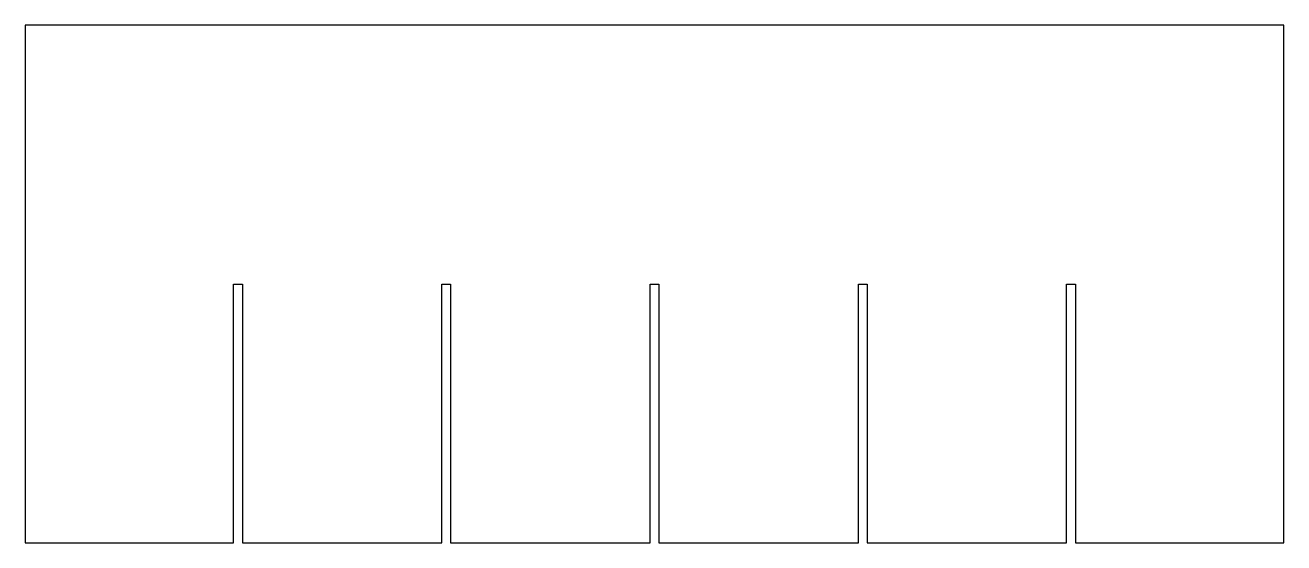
# Model space of a CAD drawing. Header units: metres. Extents: x 0 to 850, y 0 to 350.
import ezdxf

# ---------------------------------------------------------------- set-up
doc = ezdxf.new("R2010")
doc.units = ezdxf.units.M

msp = doc.modelspace()

# ---------------------------------------------------------------- linework, layer by layer
for p, q in [((850, 350), (0, 350)), ((0, 350), (0, 0)), ((850, 0), (850, 350)), ((140.667, 175), (146.667, 175)), ((140.667, 0), (140.667, 175)), ((146.667, 175), (146.667, 0)), ((281.333, 0), (281.333, 175)), ((281.333, 175), (287.333, 175)), ((287.333, 175), (287.333, 0)), ((422, 0), (422, 175)), ((422, 175), (428, 175)), ((428, 175), (428, 0)), ((562.667, 0), (562.667, 175)), ((562.667, 175), (568.667, 175)), ((568.667, 175), (568.667, 0)), ((703.333, 0), (703.333, 175)), ((703.333, 175), (709.333, 175)), ((709.333, 175), (709.333, 0)), ((0, 0), (140.667, 0)), ((146.667, 0), (281.333, 0)), ((287.333, 0), (422, 0)), ((428, 0), (562.667, 0)), ((568.667, 0), (703.333, 0)), ((709.333, 0), (850, 0))]:
    msp.add_line(p, q)

doc.saveas('drawing.dxf')
